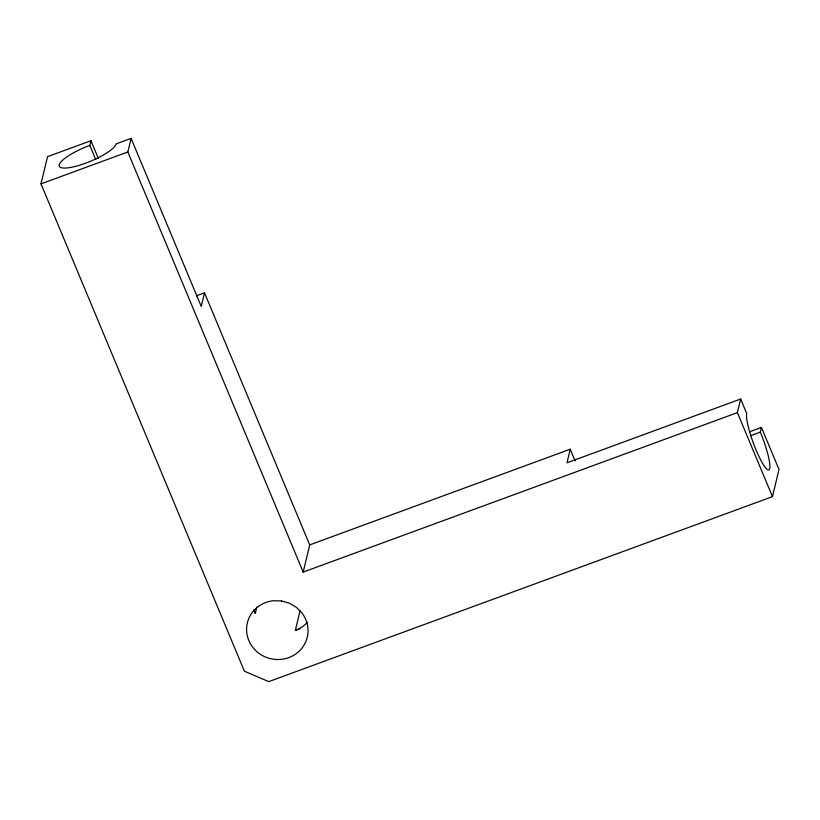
<?xml version="1.0" encoding="UTF-8"?>
<svg xmlns="http://www.w3.org/2000/svg" width="820" height="820" viewBox="0 0 820 820"><rect width="100%" height="100%" fill="white"/><g stroke="black" fill="none" stroke-linecap="round" stroke-linejoin="round"><path stroke-width="1.23" d="M749.49 431.832L761.462 427.435L779 469.45L772.471 496.643L268.786 681.625L244.401 671.201L41 183.864L47.529 156.661L90.948 140.722L98.308 158.342M95.714 159.521L89.821 145.417L90.948 140.722M303.185 572.093L309.714 544.89L570.249 449.206L566.979 462.808L740.665 399.022L737.405 412.624L303.185 572.093L127.838 151.977L131.108 138.375L116.173 143.859A30.791 7.513 -22.7 0 1 85.546 163.221A30.791 7.513 -22.7 0 1 59.204 164.779A30.791 7.513 -22.7 0 1 89.821 145.417M196.298 295.835L204.508 292.822L201.248 306.424L131.108 138.375M253.862 609.762L255.348 613.309L256.824 607.138M300.13 628.643L295.333 630.406L300.069 610.664M740.665 399.022L746.702 413.475A30.791 5.238 69.8 0 0 756.06 449.944A30.791 5.238 69.8 0 0 769.703 468.599A30.791 5.238 69.8 0 0 760.335 432.13L761.462 427.435M41 183.864L127.838 151.977M750.751 435.656L760.335 432.13M737.405 412.624L772.471 496.643M570.249 449.206L575.117 460.881M204.508 292.822L309.714 544.89M307.315 622.318A30.791 29.397 13.5 0 1 295.333 630.406M255.348 613.309A30.791 29.397 13.5 0 1 254.241 610.162M281.578 600.947L273.562 600.722A30.791 29.397 13.5 0 0 247.917 638.062A30.791 29.397 13.5 0 0 291.243 656.595A30.791 29.397 13.5 0 0 301.832 612.806L296.215 607.21L289.306 603.161L281.578 600.947"/></g></svg>
